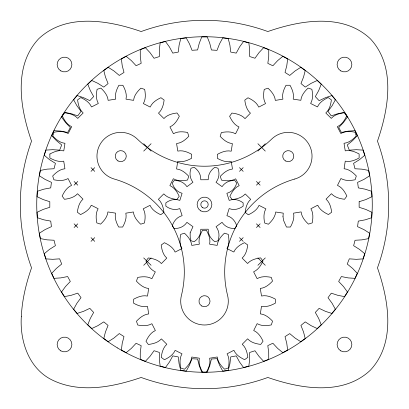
<?xml version="1.0" encoding="UTF-8"?>
<svg xmlns="http://www.w3.org/2000/svg" width="409" height="409" viewBox="0 0 409 409"><rect width="100%" height="100%" fill="white"/><g stroke="black" fill="none" stroke-linecap="round" stroke-linejoin="round"><path stroke-width="0.61" d="M206.484 372.083C208.784 367.896 210.722 363.08 209.638 358.223L217.286 356.975C217.762 361.939 221.095 365.932 224.587 369.204L228.365 367.977C229.25 363.279 229.597 358.1 227.067 353.821L233.897 350.298C235.881 354.874 240.282 357.635 244.618 359.675L247.828 357.333C247.22 352.594 245.952 347.563 242.22 344.271L247.624 338.81C250.927 342.553 255.968 343.821 260.722 344.419L263.053 341.203C261.008 336.883 258.248 332.486 253.682 330.513L257.138 323.647C261.433 326.183 266.617 325.835 271.32 324.93L272.547 321.152C269.27 317.675 265.288 314.352 260.328 313.882L261.494 306.285C266.366 307.374 271.187 305.436 275.385 303.125L275.38 299.153C271.193 296.857 266.377 294.925 261.52 296.014L260.277 288.427C265.247 287.956 269.234 284.623 272.512 281.131L271.279 277.353C266.586 276.464 261.407 276.116 257.123 278.652L253.606 271.821C258.181 269.838 260.947 265.436 262.982 261.1L260.645 257.89C255.906 258.493 250.875 259.761 247.583 263.493L242.123 258.084C245.865 254.787 247.133 249.746 247.731 244.991L244.521 242.66C240.195 244.7 235.804 247.46 233.825 252.026L226.964 248.57C229.5 244.275 229.152 239.091 228.253 234.383L224.475 233.161C220.993 236.438 217.67 240.42 217.199 245.374L209.602 244.204C210.691 239.337 208.754 234.51 206.448 230.313L202.475 230.318C200.175 234.51 198.242 239.321 199.331 244.183L191.744 245.415C191.274 240.451 187.941 236.458 184.449 233.181L180.676 234.413C179.781 239.107 179.433 244.285 181.964 248.57L175.134 252.087C173.15 247.511 168.748 244.746 164.418 242.706L161.202 245.042C161.811 249.781 163.073 254.812 166.806 258.105L161.397 263.565C158.099 259.822 153.058 258.549 148.303 257.951L145.972 261.167C148.012 265.487 150.768 269.884 155.338 271.862L151.877 278.723C147.583 276.182 142.398 276.53 137.69 277.43L136.463 281.208C139.74 284.69 143.723 288.018 148.677 288.483L147.506 296.08C142.639 294.991 137.813 296.929 133.615 299.235L133.615 303.207C137.807 305.503 142.623 307.44 147.48 306.356L148.712 313.938C143.748 314.409 139.755 317.742 136.478 321.229L137.705 325.007C142.398 325.896 147.577 326.249 151.862 323.718L155.379 330.554C150.798 332.532 148.032 336.934 145.993 341.27L148.329 344.48C153.068 343.877 158.104 342.614 161.397 338.882L166.852 344.291C163.109 347.589 161.836 352.63 161.238 357.384L164.449 359.716C168.769 357.681 173.165 354.92 175.149 350.355L182.01 353.816C179.469 358.11 179.817 363.299 180.712 368.003L184.49 369.23C187.971 365.953 191.3 361.975 191.77 357.021L199.367 358.192C198.273 363.059 200.206 367.885 202.516 372.083M74.095 185.159L77.776 181.478M91.038 171.345L94.724 167.664M143.717 151.085L151.085 143.717M74.095 227.522L77.776 223.841M91.038 241.336L94.724 237.655M143.717 265.283L151.085 257.915M257.915 151.085L265.283 143.717M239.495 171.345L243.181 167.664M256.443 185.159L260.124 181.478M239.495 241.336L243.181 237.655M256.443 227.522L260.124 223.841M257.915 265.283L265.283 257.915M257.915 143.717L265.283 151.085M256.443 181.478L260.124 185.159M239.495 167.664L243.181 171.345M256.443 223.841L260.124 227.522M239.495 237.655L243.181 241.336M143.717 143.717L151.085 151.085M257.915 257.915L265.283 265.283M91.038 167.664L94.724 171.345M74.095 181.478L77.776 185.159M143.717 257.915L151.085 265.283M91.038 237.655L94.724 241.336M74.095 223.841L77.776 227.522M49.878 154.014L49.867 157.981C54.054 160.292 58.86 162.24 63.722 161.166L64.939 168.753C59.97 169.214 55.972 172.532 52.684 176.013L53.901 179.796C58.594 180.696 63.773 181.064 68.063 178.544L71.565 185.384C66.979 187.353 64.203 191.744 62.153 196.075L64.479 199.295C69.223 198.702 74.259 197.45 77.562 193.728L83.001 199.152C79.254 202.44 77.966 207.481 77.352 212.23L80.563 214.572C84.888 212.542 89.29 209.797 91.284 205.236L98.134 208.713C95.583 212.997 95.921 218.186 96.805 222.895L100.578 224.132C104.065 220.865 107.409 216.893 107.889 211.939L115.548 213.135C114.448 218.002 116.376 222.828 118.676 227.031L122.649 227.036C124.955 222.849 126.897 218.038 125.819 213.176L133.406 211.959C133.866 216.923 137.194 220.921 140.681 224.204L144.459 222.982C145.353 218.288 145.716 213.115 143.191 208.825L150.031 205.318C152.005 209.899 156.402 212.675 160.732 214.72L163.948 212.389C163.349 207.649 162.097 202.613 158.37 199.316L163.789 193.866C167.082 197.613 172.117 198.897 176.872 199.505L179.208 196.294C177.179 191.969 174.428 187.567 169.863 185.584L173.339 178.728C177.624 181.274 182.813 180.936 187.521 180.047L188.753 176.269C185.487 172.782 181.509 169.449 176.555 168.968L177.741 161.376C182.603 162.475 187.434 160.548 191.637 158.247L191.642 154.275C187.455 151.969 182.644 150.026 177.787 151.1L176.565 143.513C181.535 143.053 185.533 139.73 188.815 136.248L187.593 132.465C182.9 131.565 177.726 131.207 173.436 133.728L169.929 126.887C174.515 124.919 177.291 120.522 179.336 116.192L177.01 112.976C172.266 113.569 167.23 114.822 163.932 118.549L158.482 113.129C162.235 109.837 163.513 104.796 164.127 100.047L160.916 97.705C156.591 99.74 152.189 102.485 150.2 107.051L143.344 103.574C145.895 99.29 145.558 94.101 144.668 89.392L140.895 88.16C137.409 91.427 134.07 95.399 133.59 100.353L125.998 99.167C127.097 94.3 125.174 89.474 122.874 85.271L118.901 85.261C116.596 89.448 114.648 94.259 115.721 99.121L108.134 100.338C107.679 95.369 104.356 91.371 100.87 88.083L97.091 89.305C96.192 93.998 95.829 99.172 98.349 103.462L91.509 106.964C89.54 102.383 85.144 99.607 80.813 97.557L77.598 99.883C78.191 104.627 79.443 109.663 83.165 112.966L77.746 118.411C74.453 114.658 69.418 113.375 64.663 112.766L62.326 115.972C64.351 120.302 67.102 124.704 71.662 126.693L68.185 133.544C63.901 130.992 58.712 131.33 54.003 132.219L52.771 135.993C56.038 139.479 60.011 142.818 64.965 143.298L63.773 150.89C58.911 149.791 54.08 151.713 49.878 154.014M359.148 201.719L359.138 207.307L365.81 209.428L371.929 212.302L371.587 217.767L365.15 219.848L358.279 221.121L357.568 226.663L363.918 229.607L369.634 233.227L368.606 238.605L361.96 239.863L355.027 240.277L353.637 245.691L359.511 249.393L364.731 253.698L363.039 258.902L356.285 259.321L349.312 258.846L347.246 264.035L352.665 268.468L357.297 273.391L354.971 278.345L348.217 277.91L341.362 276.561L338.657 281.453L343.483 286.53L347.461 292L344.526 296.622L337.885 295.344L331.285 293.176L328.003 297.701L332.103 303.304L335.365 309.23L331.878 313.447L325.446 311.346L319.138 308.34L315.303 312.404L318.713 318.519L321.208 324.802L317.22 328.555L311.101 325.666L305.221 321.883L300.906 325.441L303.524 331.934L305.211 338.483L300.784 341.699L295.073 338.069L289.736 333.621L285.017 336.617L286.77 343.34L287.624 350.048L282.829 352.686L277.619 348.371L272.859 343.248L267.803 345.615L268.718 352.558L268.739 359.317L263.652 361.331L259.025 356.392L254.96 350.758L249.648 352.486L249.669 359.434L248.83 366.142L243.529 367.507L239.556 362.031L236.223 355.886L230.732 356.924L229.894 363.872L228.222 370.426L222.787 371.111L219.536 365.181L217 358.667L211.422 359.01L209.72 365.799L207.235 372.093L201.765 372.093L199.28 365.799L197.573 359.066L191.995 358.713L189.464 365.181L186.207 371.111L180.778 370.426L179.106 363.872L178.263 356.934L172.777 355.876L169.444 362.031L165.476 367.507L160.17 366.147L159.331 359.434L159.372 352.44L154.06 350.707L149.975 356.392L145.348 361.331L140.261 359.312L140.267 352.548L141.161 345.661L136.105 343.284L131.366 348.361L126.161 352.676L121.366 350.043L122.219 343.33L123.993 336.571L119.28 333.565L113.912 338.064L108.206 341.689L103.774 338.473L105.466 331.924L108.078 325.436L103.779 321.868L97.889 325.656L91.769 328.539L87.782 324.792L90.277 318.509L93.646 312.43L89.816 308.355L83.543 311.336L77.112 313.432L73.625 309.214L76.887 303.289L81.028 297.655L77.751 293.13L71.105 295.334L64.464 296.607L61.529 291.985L65.512 286.52L70.328 281.448L67.643 276.55L60.772 277.9L54.024 278.33L51.692 273.376L56.33 268.452L61.698 264.04L59.637 258.846L52.71 259.306L45.956 258.887L44.264 253.682L49.484 249.378L55.404 245.661L54.024 240.247L47.035 239.848L40.394 238.59L39.361 233.212L45.077 229.592L51.422 226.652L50.731 221.105L43.845 219.838L37.408 217.752L37.066 212.286L43.19 209.413L49.806 207.291L49.806 201.703L43.19 199.577L37.071 196.703L37.413 191.243L43.85 189.157L50.721 187.884L51.432 182.342L45.082 179.398L39.366 175.783L40.389 170.405L47.035 169.142L54.019 168.743L55.414 163.334L49.484 159.617L44.264 155.308L45.961 150.103L52.71 149.689L59.642 150.144L61.698 144.95L56.335 140.543L51.698 135.614L54.029 130.665L60.777 131.095L67.638 132.439L70.338 127.552L65.517 122.475L61.534 117.01L64.469 112.383L71.11 113.661L77.746 115.859L81.038 111.345L76.892 105.701L73.625 99.776L77.117 95.558L83.548 97.659L89.822 100.634L93.651 96.56L90.282 90.486L87.787 84.203L91.774 80.455L97.894 83.339L103.779 87.117L108.088 83.564L105.471 77.071L103.784 70.522L108.211 67.301L113.922 70.936L119.28 75.425L124.004 72.434L122.225 65.665L121.371 58.952L126.166 56.319L131.376 60.634L136.11 65.716L141.166 63.334L140.277 56.447L140.267 49.683L145.359 47.669L149.98 52.603L154.06 58.282L159.377 56.565L159.336 49.566L160.18 42.853L165.481 41.493L169.449 46.969L172.782 53.114L178.273 52.076L179.111 45.128L180.788 38.574L186.218 37.889L189.469 43.819L192.005 50.287L197.583 49.934L199.285 43.201L201.77 36.912L207.245 36.912L209.73 43.201L211.433 49.98L217.005 50.343L219.546 43.819L222.798 37.889L228.227 38.574L229.904 45.128L230.737 52.071L236.228 53.124L239.562 46.974L243.534 41.493L248.836 42.858L249.679 49.571L249.654 56.514L254.971 58.242L259.03 52.613L263.657 47.674L268.749 49.688L268.739 56.452L267.829 63.385L272.875 65.772L277.639 60.639L282.844 56.324L287.645 58.962L286.791 65.67L285.012 72.434L289.725 75.435L295.094 70.941L300.804 67.311L305.232 70.532L303.539 77.081L300.963 83.528L305.267 87.091L311.116 83.354L317.236 80.466L321.223 84.213L318.729 90.501L315.329 96.606L319.143 100.686L325.462 97.669L331.888 95.573L335.385 99.791L332.118 105.716L327.972 111.345L331.249 115.875L337.895 113.671L344.542 112.398L347.476 117.02L343.494 122.485L338.718 127.536L341.413 132.434L348.228 131.11L354.981 130.675L357.308 135.63L352.676 140.558L347.267 144.985L349.312 150.18L356.295 149.699L363.044 150.118L364.736 155.328L359.521 159.633L353.596 163.344L354.976 168.759L361.965 169.157L368.611 170.42L369.639 175.798L363.923 179.413L357.624 182.353L358.325 187.895L365.155 189.173L371.587 191.259L371.934 196.719L365.81 199.592L359.148 201.719M282.977 216.499L283.601 220.471L286.458 227.041L290.426 227.026C292.716 222.833 294.638 218.012 293.544 213.155L301.126 211.903C301.607 216.867 304.945 220.855 308.447 224.122L312.22 222.885C313.1 218.186 313.437 213.012 310.896 208.733L317.721 205.195C319.71 209.771 324.117 212.527 328.458 214.556L331.663 212.215C331.05 207.475 329.772 202.445 326.034 199.163L331.433 193.692C334.741 197.424 339.782 198.687 344.536 199.275L346.863 196.054C344.813 191.739 342.047 187.348 337.471 185.379L340.917 178.513C345.216 181.039 350.401 180.681 355.104 179.771L356.321 175.993C353.039 172.521 349.051 169.198 344.097 168.743L345.247 161.141C350.119 162.22 354.94 160.277 359.133 157.961L359.122 153.988C354.93 151.698 350.109 149.776 345.252 150.87L344.005 143.288C348.969 142.807 352.952 139.469 356.224 135.967L354.986 132.194C350.288 131.315 345.114 130.972 340.83 133.513L337.302 126.688C341.873 124.699 344.634 120.292 346.663 115.951L344.322 112.746C339.582 113.359 334.552 114.632 331.264 118.375L325.799 112.971C329.531 109.668 330.794 104.622 331.382 99.873L328.166 97.541C323.846 99.591 319.46 102.357 317.491 106.928L310.62 103.482C313.151 99.188 312.793 93.998 311.883 89.295L308.105 88.078C304.633 91.36 301.31 95.348 300.85 100.302L293.187 99.142C294.26 94.269 292.312 89.448 289.991 85.261L286.024 85.271C283.739 89.469 281.816 94.29 282.916 99.147L275.334 100.404C274.848 95.44 271.504 91.458 268.007 88.191L264.234 89.428C263.355 94.126 263.018 99.305 265.564 103.579L258.744 107.117C256.745 102.547 252.338 99.791 247.997 97.766L244.792 100.113C245.41 104.852 246.688 109.878 250.431 113.16L245.037 118.636C241.729 114.903 236.683 113.646 231.929 113.058L229.602 116.279C231.658 120.594 234.429 124.98 238.999 126.948L235.558 133.82C231.259 131.294 226.07 131.657 221.371 132.567L220.154 136.345C223.437 139.817 227.43 143.135 232.389 143.59L231.238 151.192C226.366 150.113 221.545 152.061 217.353 154.382L217.368 158.355C221.566 160.64 226.387 162.562 231.238 161.463L232.491 169.045C227.527 169.525 223.544 172.869 220.277 176.371L221.514 180.144C226.213 181.023 231.392 181.361 235.671 178.815L239.204 185.64C234.633 187.634 231.877 192.041 229.848 196.381L232.194 199.587C236.934 198.968 241.964 197.69 245.247 193.953L250.717 199.347C246.985 202.654 245.722 207.7 245.134 212.455L248.355 214.781C252.675 212.731 257.062 209.96 259.03 205.384L265.896 208.83C263.37 213.13 263.733 218.314 264.643 223.017L268.422 224.234C271.893 220.952 275.211 216.959 275.671 212.005L283.268 213.155L282.977 216.499M21.324 316.566C19.755 340.467 28.369 367.471 50.731 379.266C78.917 393.923 112.547 387.211 141.171 377.461A184.188 184.188 0 0 0 267.829 377.461C300.247 388.708 342.701 396.173 370.273 370.273C396.173 342.701 388.708 300.247 377.461 267.829A184.188 184.188 0 0 0 377.461 141.171C388.708 108.753 396.173 66.299 370.273 38.727C342.701 12.827 300.247 20.292 267.829 31.539A184.188 184.188 0 0 0 141.171 31.539C108.753 20.292 66.299 12.827 38.727 38.727C12.827 66.299 20.292 108.753 31.539 141.171A184.188 184.188 0 0 0 31.539 267.829C26.069 283.539 22.086 299.894 21.324 316.566M190.139 232.849L190.205 237.414L191.018 240.758L194.096 241.755C198.273 238.963 201.029 234.403 200.773 229.265L208.222 229.214C207.976 234.367 210.712 238.953 214.914 241.755L217.992 240.753C219.725 236.034 219.275 230.732 216.049 226.724L222.041 222.307C224.868 226.622 229.776 228.723 234.822 228.519L236.719 225.901C235.354 221.064 231.872 217.036 226.903 215.696L229.158 208.595C233.979 210.425 239.188 209.239 243.145 206.11L243.145 202.874C239.199 199.766 234.014 198.554 229.209 200.39L226.857 193.319C231.831 191.969 235.349 187.946 236.714 183.084L234.812 180.471C229.786 180.272 224.884 182.342 222.072 186.652L216.013 182.317C219.25 178.293 219.725 172.976 217.971 168.242L214.899 167.245C210.722 170.037 207.966 174.597 208.222 179.73L200.778 179.786C201.029 174.633 198.288 170.047 194.091 167.245L191.013 168.247C189.275 172.961 189.73 178.268 192.956 182.271L186.959 186.693C184.137 182.378 179.224 180.277 174.183 180.481L172.281 183.099C173.646 187.936 177.133 191.959 182.097 193.304L179.842 200.405C175.021 198.569 169.817 199.761 165.855 202.89L165.855 206.121C169.801 209.234 174.986 210.441 179.791 208.61L182.143 215.676C177.163 217.026 173.651 221.049 172.286 225.906L174.183 228.524C179.208 228.723 184.111 226.652 186.928 222.348L192.982 226.683L190.139 232.849M202.659 207.69A3.686 3.686 0 0 0 208.186 204.5A3.686 3.686 0 0 0 202.659 201.31A3.686 3.686 0 0 0 202.659 207.69M201.739 305.983A5.527 5.527 0 0 0 210.027 301.198A5.527 5.527 0 0 0 201.739 296.413A5.527 5.527 0 0 0 201.739 305.983M117.991 160.936A5.527 5.527 0 0 0 126.279 156.151A5.527 5.527 0 0 0 117.991 151.366A5.527 5.527 0 0 0 117.991 160.936M294.792 179.024A96.698 96.698 0 0 0 227.583 295.431A23.794 23.794 0 0 1 204.5 324.991A23.794 23.794 0 0 1 181.417 295.431A96.698 96.698 0 0 0 114.208 179.024A23.794 23.794 0 0 1 100.149 144.254A23.794 23.794 0 0 1 137.291 139.045A96.698 96.698 0 0 0 271.709 139.045A23.794 23.794 0 0 1 308.851 144.254A23.794 23.794 0 0 1 294.792 179.024M285.482 160.936A5.527 5.527 0 0 0 293.769 156.151A5.527 5.527 0 0 0 285.482 151.366A5.527 5.527 0 0 0 285.482 160.936M117.531 347.962A167.767 167.767 0 0 0 372.226 208.084A167.767 167.767 0 0 0 123.738 57.454A167.767 167.767 0 0 0 117.531 347.962M340.799 350.866A7.367 7.367 0 0 0 351.852 344.485A7.367 7.367 0 0 0 340.799 338.105A7.367 7.367 0 0 0 340.799 350.866M60.834 350.866A7.367 7.367 0 0 0 71.882 344.485A7.367 7.367 0 0 0 60.834 338.105A7.367 7.367 0 0 0 60.834 350.866M340.799 70.895A7.367 7.367 0 0 0 351.852 64.515A7.367 7.367 0 0 0 340.799 58.134A7.367 7.367 0 0 0 340.799 70.895M60.834 70.895A7.367 7.367 0 0 0 71.882 64.515A7.367 7.367 0 0 0 60.834 58.134A7.367 7.367 0 0 0 60.834 70.895M200.814 210.88A7.367 7.367 0 0 0 211.867 204.5A7.367 7.367 0 0 0 200.814 198.12A7.367 7.367 0 0 0 200.814 210.88"/></g></svg>
